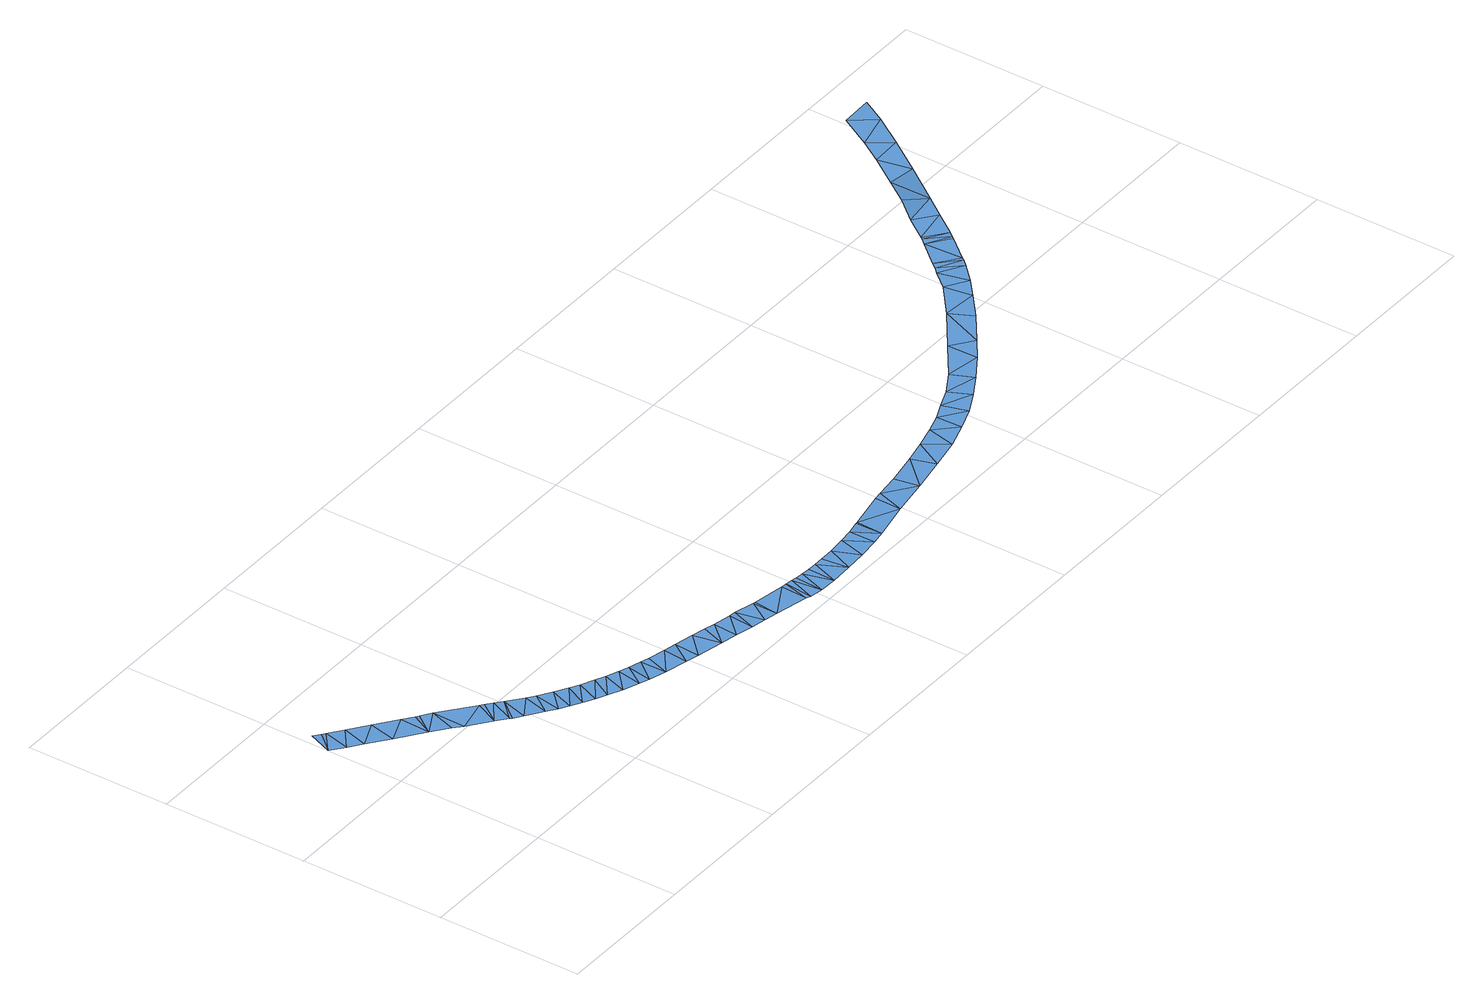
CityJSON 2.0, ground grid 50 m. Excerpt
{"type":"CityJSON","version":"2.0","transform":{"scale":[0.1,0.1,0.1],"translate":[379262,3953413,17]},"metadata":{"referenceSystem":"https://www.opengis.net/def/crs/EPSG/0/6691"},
"CityObjects":{
"waterbody1":{"type":"WaterBody","attributes":{"name":"妙正寺川","class":"1030"},"geometry":[{"type":"MultiSurface","lod":"1","boundaries":[[[0,1,2]],[[3,2,4]],[[3,0,2]],[[5,4,6]],[[4,5,3]],[[7,5,6]],[[7,6,8]],[[9,7,8]],[[9,8,10]],[[11,9,10]],[[12,13,10]],[[12,10,14]],[[10,13,11]],[[12,14,15]],[[16,12,15]],[[16,15,17]],[[18,16,17]],[[19,17,20]],[[21,20,22]],[[17,19,18]],[[21,22,23]],[[20,21,19]],[[24,21,23]],[[23,25,24]],[[26,24,25]],[[26,25,27]],[[28,26,27]],[[28,27,29]],[[30,28,29]],[[30,29,31]],[[31,32,33]],[[31,33,30]],[[32,34,33]],[[32,35,34]],[[35,36,34]],[[35,37,36]],[[37,38,36]],[[37,39,38]],[[39,40,38]],[[39,41,40]],[[41,42,40]],[[41,43,42]],[[43,44,42]],[[43,45,44]],[[43,46,45]],[[46,47,45]],[[46,48,47]],[[48,49,47]],[[48,50,49]],[[50,51,49]],[[50,52,51]],[[50,53,52]],[[53,54,52]],[[53,55,54]],[[55,56,54]],[[55,57,56]],[[57,58,56]],[[57,59,58]],[[59,60,58]],[[59,61,60]],[[59,62,61]],[[62,63,64]],[[62,64,61]],[[63,65,64]],[[63,66,65]],[[66,67,65]],[[66,68,67]],[[66,69,68]],[[69,70,68]],[[69,71,70]],[[69,72,71]],[[72,73,71]],[[72,74,73]],[[72,75,74]],[[75,76,74]],[[75,77,76]],[[77,78,76]],[[77,79,78]],[[79,80,78]],[[79,81,80]],[[79,82,81]],[[82,83,81]],[[82,84,83]],[[82,85,84]],[[85,86,84]],[[85,87,86]],[[85,88,87]],[[88,89,87]],[[88,90,89]],[[90,91,89]],[[90,92,91]],[[92,93,91]],[[92,94,93]],[[94,95,93]],[[94,96,95]],[[96,97,95]],[[96,98,97]],[[98,99,97]],[[98,100,99]],[[100,101,99]],[[100,102,101]],[[102,103,101]],[[102,104,103]],[[104,105,103]],[[105,106,103]],[[105,107,106]],[[107,108,106]],[[107,109,108]],[[109,110,108]],[[111,112,110]],[[109,111,110]],[[111,113,112]],[[113,114,112]],[[113,115,114]],[[116,117,114]],[[115,116,114]],[[118,119,117]],[[116,118,117]],[[118,120,119]],[[120,121,119]],[[120,122,121]],[[122,123,121]],[[122,124,123]],[[122,125,124]],[[125,126,124]],[[125,127,126]],[[127,128,126]],[[127,129,128]],[[129,130,128]],[[129,131,130]]]}]}
},
"vertices":[
[58,831,8],[38,849,8],[2,766,9],[70,821,9],[46,730,10],[116,785,11],[88,695,12],[178,734,13],[157,640,14],[249,676,16],[243,570,18],[284,649,17],[327,616,19],[295,640,18],[297,525,20],[324,498,21],[435,523,23],[395,439,24],[447,512,23],[469,493,24],[431,408,25],[493,472,25],[436,403,25],[464,380,26],[541,429,27],[517,340,28],[567,408,28],[550,316,29],[610,377,30],[580,296,30],[652,350,31],[616,273,32],[651,253,33],[683,331,32],[727,308,34],[686,234,34],[759,292,35],[733,211,35],[801,274,36],[786,188,37],[834,260,37],[818,175,38],[875,246,39],[877,156,40],[904,237,40],[961,221,41],[952,135,42],[1003,211,43],[996,123,43],[1068,195,45],[1087,101,46],[1116,183,46],[1150,174,47],[1143,87,48],[1210,159,49],[1203,72,49],[1230,156,50],[1251,60,51],[1298,136,52],[1297,49,52],[1306,134,52],[1413,113,55],[1408,21,56],[1422,14,56],[1432,110,56],[1455,107,57],[1466,6,57],[1474,104,57],[1499,100,58],[1525,2,59],[1529,97,59],[1558,95,60],[1603,4,61],[1591,94,61],[1640,95,62],[1676,7,63],[1700,98,64],[1748,13,65],[1748,104,65],[1795,20,67],[1791,111,67],[1798,112,67],[1924,45,70],[1926,135,71],[1953,138,72],[2049,62,74],[2033,146,74],[2141,164,77],[2168,82,78],[2216,179,80],[2271,102,81],[2291,198,82],[2358,129,83],[2353,216,84],[2434,156,85],[2407,239,86],[2506,192,88],[2470,265,88],[2581,235,90],[2546,310,90],[2662,288,93],[2656,392,95],[2731,338,95],[2786,487,99],[2826,409,99],[2903,475,102],[2885,571,103],[2959,525,104],[2930,626,105],[3011,578,106],[2947,644,106],[3028,598,107],[2962,663,107],[3035,607,107],[3025,739,110],[3096,684,110],[3104,694,110],[3041,758,111],[3115,709,111],[3045,764,111],[3169,785,113],[3098,840,113],[3224,858,110],[3170,925,108],[3233,1010,101],[3327,995,101],[3302,1109,101],[3410,1114,101],[3355,1190,100],[3479,1220,100],[3416,1302,100],[3527,1305,100]
]}
